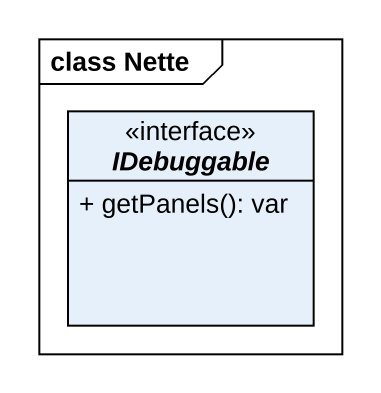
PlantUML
@startuml
mainframe class Nette
hide circle
hide empty members
skinparam classAttributeIconSize 0
interface IDebuggable <<interface>> {
  + getPanels(): var
}
@enduml
